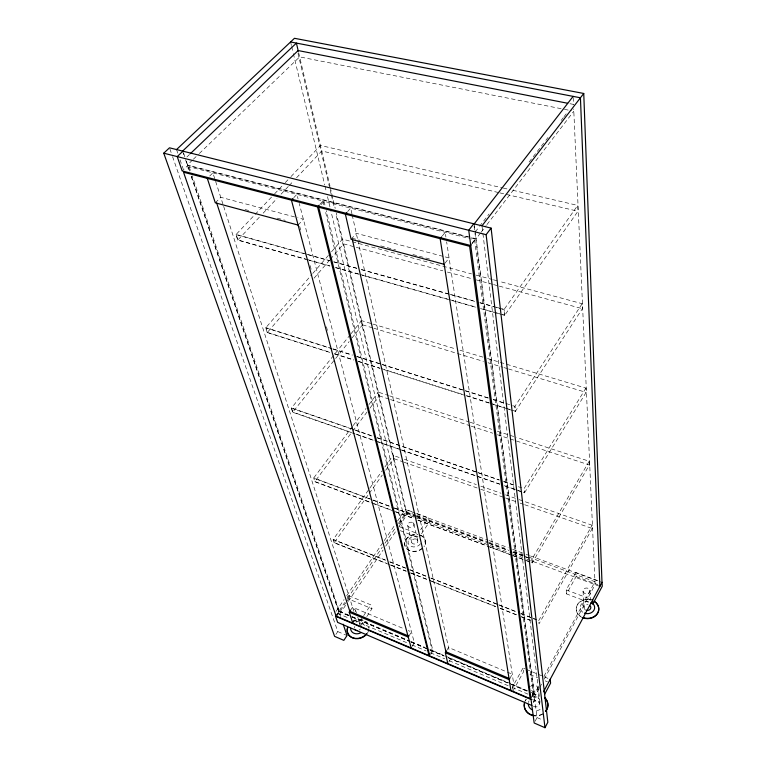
<?xml version="1.0" encoding="UTF-8"?>
<svg xmlns="http://www.w3.org/2000/svg" width="766" height="766" viewBox="0 0 766 766"><rect width="100%" height="100%" fill="white"/><g stroke="black" fill="none" stroke-linecap="round" stroke-linejoin="round"><path stroke-width="0.57" stroke-dasharray="3.83 2.87" d="M420.496 543.697A6.722 5.372 -13.7 0 1 411.419 546.503A6.722 5.372 -13.7 0 1 408.92 539.312L409.13 538.9M535.128 721.199L537.043 717.589L474.968 233.18M533.308 702.748L534.783 700L532.59 699.071M532.523 696.715L534.007 693.958L531.815 693.029M538.278 686.872L534.304 694.226L531.01 692.837M543.946 676.359L594.971 581.72L525.811 556.011M539.178 688.557L534.658 696.955L474.202 223.902M539.743 687.514L542.002 683.31M544.262 679.116L595.105 584.64L573.705 108.935M532.131 694.992L533.126 693.153L474.594 239.844L471.205 238.982M512.818 691.219L523.513 671.83L522.996 668.009L525.17 668.909M588.47 602.248L566.543 593.909L576.118 576.559L575.85 572.528L598.821 581.049M512.521 689.333L512.234 687.447L522.996 668.009M566.543 593.909L566.227 589.906L575.85 572.528M512.387 687.734L513.89 685.015L446.626 241.778M519.042 499.585L592.099 525.237L592.252 528.53L539.025 623.84L538.757 620.546M509.754 678.657L512.253 674.176L448.531 647.471L445.936 651.77M538.67 620.699L592.099 525.237M487.463 546.129L532.303 562.876L589.37 465L589.198 461.247L516.638 437.472M589.198 461.247L531.872 559.333L532.274 562.933M448.886 661.881L450.963 658.396M431.095 652.163L432.148 650.439L325.157 210.315M430.818 654.212L432.914 650.765L326.278 210.602M487.463 358.507L585.913 388.103L586.114 392.403L524.48 492.873L504.22 485.826M585.913 388.103L524.011 488.698L524.48 492.873L524.116 488.536M412.242 646.322L414.368 642.913L299.228 203.411M408.795 636.23L411.495 631.95L408.221 630.571M508.538 409.226L515.365 411.39L582.39 308.688L582.16 303.709L499.193 281.352M582.16 303.709L514.819 406.507L515.365 411.39M360.997 625.353L364.223 620.47M366.809 616.553L371.989 608.731L370.821 604.853L347.17 595.038L348.425 598.916L371.989 608.731M421.52 533.797L429.381 521.905L428.52 517.864L414.291 512.588M363.017 616.611L359.12 622.49L359.733 624.414M363.668 615.634L370.821 604.853M420.62 529.775L428.52 517.864M352.829 623.189L356.104 618.267M350.56 610.215L352.561 607.247L403.854 628.742M335.881 634.44L337.806 631.577L171.852 154.588M336.657 616.247L345.811 602.765M346.462 601.808L348.425 598.916M399.191 524.116L406.478 513.383L405.53 509.333L413.19 512.176M345.6 605.322L339.587 614.208L191.05 175.989M348.281 601.377L383.057 550.074M385.729 546.129L396.434 530.34M399.105 526.395L407.129 514.56L336.322 213.053M335.996 611.44L344.049 599.615M346.73 595.68L383.584 541.562M384.254 540.576L394.308 525.821M397.535 521.072L405.53 509.333M335.518 616.218L344.681 602.526M347.362 598.572L382.272 547.202M384.963 543.247L395.706 527.439M398.387 523.484L406.44 511.631L415.364 514.953M336.734 615.088L339.376 611.191L192.228 175.874M480.474 308.574L504.631 315.381L577.976 211.253L577.708 205.412L511.372 189.939M504.631 315.381L503.99 309.588L577.708 205.412M389.521 564.676L334.158 542.768L368.542 494.376M369.231 493.409L382.263 475.064M385.691 470.238L393.925 458.652L393.159 455.377L399.9 457.752M334.158 542.768L333.143 539.599L369.049 489.206M369.739 488.239L382.138 470.851M384.896 466.982L393.159 455.377M394.366 511.42L314.759 481.69L351.987 432.072M352.705 431.114L367.01 412.051M369.873 408.24L379.17 395.84L378.299 392.154L388.506 395.495M352.446 426.518L313.62 478.099L371.855 499.71M353.164 425.561L366.091 408.383M368.963 404.563L378.299 392.154M471.76 243.55L474.594 239.844M472.182 243.674L475.724 239.04L187.794 165.485L182.155 170.914M480.445 233.103L476.098 238.781L471.483 237.594M481.163 232.165L486.238 225.549M486.956 224.601L573.811 111.194M475.226 231.954L478.865 227.234M479.593 226.286L489.062 214.001M529.095 162.038L545.114 141.25M545.842 140.302L548.025 137.468M561.124 120.463L563.307 117.629M564.035 116.681L566.218 113.847M445.056 263.15L449.087 257.95L444.5 256.734M442.317 235.957L445.199 232.328L445.908 237.048M499.758 484.208L292.66 412.242L349.152 341.559M352.13 337.835L362.529 324.822L361.542 320.638L371.845 323.74M350.349 334.598L291.348 408.134L351.249 428.816M351.096 333.67L361.542 320.638M351.115 239.308L356.276 233.304L443.351 256.428M329.84 352.437L267.248 332.549L310.929 281.831M314.041 278.221L329.6 260.153M330.385 259.253L343.608 243.894L355.146 247.025M267.248 332.549L265.735 327.81L311.992 274.352M312.767 273.452L328.413 255.375M331.534 251.765L342.488 239.116L471.54 273.893M347.649 211.569L350.675 208.132L351.967 213.963M319.843 204.407L322.898 201.027L189.164 166.796L185.946 169.908M320.973 204.694L324.028 201.314L470.065 238.686M298.098 225.07L303.384 219.248L297.639 217.726M293.771 197.685L296.863 194.363L298.07 198.988M307.932 259.904L237.757 240.103L259.885 216.634M263.14 213.178L276.986 198.49M281.065 194.171L288.389 186.397M289.203 185.535L293.282 181.216M296.538 177.76L321.787 150.979L498.79 192.62M237.757 240.103L235.995 234.578L273.807 194.688M274.621 193.827L284.454 183.457M285.268 182.595L290.19 177.415M291.003 176.553L320.485 145.444L502.056 187.775M215.303 202.827L220.752 197.302L296.499 217.42M209.702 176.027L212.891 172.877L223.308 205.278M192.486 160.084L187.335 165.044L470.324 237.297M193.338 159.261L198.48 154.311M199.342 153.487L299.64 56.895L563.259 109.107M186.894 156.982L189.48 154.512M569.99 103.716L573.504 104.396M564.437 109.347L571.465 110.735M503.224 188.043L510.204 189.671M499.959 192.898L577.976 211.253M245.034 209.52L249.63 210.755M277.225 218.147L285.268 220.311M352.063 238.216L360.097 240.371M380.759 245.905L395.687 249.907M412.912 254.532L431.287 259.454M476.146 275.138L492.279 279.485M493.438 279.791L498.044 281.036M356.295 247.341L442.805 270.819M447.421 272.064L471.645 278.642M476.26 279.896L492.414 284.272M493.563 284.588L498.178 285.842M499.336 286.158L582.39 308.688M306.285 254.063L236.129 234.434L237.891 239.969L305.758 259.1M307.434 254.389L329.294 260.507M333.89 261.79L356.889 268.224M361.495 269.517L448.905 293.972M450.054 294.297L475.351 301.373M479.956 302.666L494.903 306.85M496.052 307.166L500.658 308.459M501.807 308.775L504.105 309.426L504.756 315.219L480.598 308.401M235.995 234.578L307.31 254.542M308.459 254.858L329.16 260.66M333.765 261.943L356.765 268.378M361.361 269.67L478.683 302.503M479.832 302.829L503.99 309.588M306.907 259.425L329.916 265.917M335.671 267.535L358.67 274.017M359.819 274.343L475.992 307.109M309.081 260.22L329.782 266.061M335.537 267.688L360.843 274.822M361.992 275.147L475.877 307.271M372.994 324.085L455.416 348.865M459.993 350.244L482.886 357.128M362.529 324.822L372.793 327.925M373.932 328.269L483.442 361.37M488.009 362.749L502.841 367.24M503.98 367.584L507.398 368.618M508.538 368.963L586.114 392.403M331.822 348.501L265.85 327.666L267.363 332.406L329.964 352.293M332.961 348.865L352.293 354.974M356.841 356.41L488.775 398.081M493.323 399.517L511.516 405.271M512.655 405.626L514.934 406.344L515.48 411.227L510.922 409.781M265.735 327.81L331.697 348.654M332.837 349.009L352.178 355.118M356.726 356.563L488.66 398.243M493.208 399.68L506.862 403.998M334.512 353.739L353.863 359.886M358.411 361.332L380.041 368.197M381.181 368.561L461.984 394.231M466.542 395.677L489.302 402.916M490.441 403.27L505.234 407.972M506.374 408.335L509.783 409.417M334.397 353.882L353.748 360.039M358.296 361.485L379.926 368.35M384.475 369.796L465.288 395.476M466.427 395.84L491.466 403.797M492.605 404.161L507.398 408.862M389.645 395.869L469.012 421.875M470.142 422.248L491.686 429.305M497.354 431.162L515.499 437.108M379.17 395.84L389.396 399.21M390.536 399.584L470.065 425.752M471.205 426.126L492.787 433.221M497.335 434.715L589.37 465M353.576 429.496L291.463 407.991L292.775 412.098L354.658 433.623M354.706 429.889L372.774 436.141M377.293 437.712L476.682 472.115M477.812 472.507L499.269 479.937M503.779 481.498L513.948 485.022M355.73 430.425L372.707 436.247M377.188 437.855L499.202 480.043M503.683 481.661L513.881 485.127M518.362 486.745L521.79 487.865M355.788 434.016L377.169 441.446M378.289 441.838L400.8 449.661M401.92 450.054L499.825 484.102M504.325 485.663L524.576 492.71M404.4 459.332L476.328 484.581M480.828 486.161L501.06 493.266M505.55 494.846L517.921 499.183M393.925 458.652L402.945 461.831M404.065 462.233L479.564 488.832M480.694 489.225L504.354 497.565M505.483 497.957L515.623 501.529M520.133 503.118L523.513 504.315M524.643 504.708L592.252 528.53M415.45 513.258L405.396 509.534L335.824 213.992M416.57 513.67L488.057 540.202M489.168 540.614L508.164 547.661M512.626 549.318L524.911 553.885M526.031 554.297L529.383 555.542M530.503 555.953L600.87 582.064M416.484 515.365L487.885 541.907M488.995 542.318L507.963 549.375M513.536 551.443L524.691 555.589M371.922 499.614L313.715 477.965L314.759 481.69M373.032 500.035L393.178 507.532M394.298 507.944L415.565 515.863M416.685 516.274L484.955 541.677M489.436 543.343L508.461 550.428M512.942 552.095L529.727 558.337M372.937 500.179L393.121 507.628M394.203 508.088L415.498 515.958M416.589 516.418L488.258 543.037M489.34 543.496L508.404 550.534M512.847 552.248L529.67 558.443M406.478 513.383L416.292 517.031M417.384 517.443L429.381 521.905M576.118 576.559L597.901 584.678M413.841 517.06L403.021 513.029L330.548 209.453M414.961 517.481L509.275 552.64M513.431 554.191L522.699 557.648M526.855 559.199L599.874 586.421M314.864 481.555L373.166 503.329M374.287 503.741L391.1 510.022M395.591 511.698L413.525 518.4M418.006 520.076L488.641 546.445M489.761 546.867L512.186 555.235M513.306 555.656L525.639 560.262M526.759 560.683L530.129 561.938M395.486 511.841L413.458 518.496M417.91 520.219L486.343 545.708M399.278 526.654L417.987 533.739M566.227 589.906L592.654 599.922M400.264 530.666L418.906 537.761M385.451 560.061L333.239 539.465L334.244 542.634L386.294 563.23M389.894 561.823L405.444 567.951M409.887 569.703L426.557 576.281M430.999 578.033L497.651 604.326M498.762 604.767L516.533 611.775M520.985 613.528L536.535 619.665M333.143 539.599L385.355 560.205M389.798 561.957L408.69 569.406M409.8 569.847L429.793 577.736M430.904 578.177L519.788 613.24M520.899 613.681L536.449 619.818M390.727 564.982L406.229 571.11M410.653 572.863L428.376 579.872M429.477 580.312L495.918 606.605M500.351 608.357L516.964 614.926M521.387 616.678L530.244 620.182M390.631 565.117L406.133 571.254M410.566 573.006L430.502 580.896M431.603 581.337L495.832 606.749M500.265 608.501L516.878 615.079M521.301 616.831L530.168 620.336M526.261 669.369L537.138 673.879M538.23 674.339L549.117 678.848M530.015 674.54L537.608 677.699M545.191 680.859L547.355 681.759M339.376 611.191L350.876 616.055M351.92 616.506L409.973 641.056M411.074 641.525L424.833 647.347M430.061 649.558L432.148 650.439M432.914 650.765L444.596 655.706M445.659 656.156L510.635 683.645M511.726 684.105L529.919 691.794M530.982 692.253L533.126 693.153M338.821 611.364L350.885 616.467M351.987 616.927L410.097 641.525M411.198 641.985L428.74 649.415M429.841 649.874L444.089 655.907M448.483 657.764L527.429 691.181M338.639 611.412L350.732 616.534M351.833 616.994L410.088 641.659M411.189 642.119L428.778 649.568M429.879 650.028L444.165 656.079M448.57 657.937L510.127 683.99M511.219 684.459L529.909 692.368M337.461 613.307L349.449 618.392M353.72 620.201L407.531 643.028M411.916 644.886L426.164 650.937M430.549 652.795L444.787 658.837M449.173 660.694L508.356 685.8M512.234 687.447L528.08 694.168M531.958 695.815L539.628 699.071M532.447 699.578L540.087 702.824M337.806 631.577L347.017 635.56M537.043 717.589L542.433 719.925M169.889 148.939L171.46 153.459M176.534 149.561L178.085 154.09M180.029 159.749L183.131 168.807M189.164 166.796L190.696 171.335M183.696 153.372L184.865 156.829M186.301 161.08L189.844 171.536M191.376 176.065L340.564 616.506M182.605 151.084L184.529 156.743M185.525 159.701L189.518 171.46M223.672 206.408L353.911 611.431M291.386 408.087L292.66 412.242M355.702 610.751L356.382 612.886M357.741 617.157L360.47 625.707M299.678 226.315L300.914 230.93M310.134 265.563L311.369 270.187M326.431 326.756L327.666 331.372M324.028 201.314L325.157 205.958M322.898 201.027L324.028 205.671M290.573 41.967L291.406 45.462M291.683 46.621L293.072 52.433M293.349 53.601L324.727 185.027M325.004 186.195L326.393 192.007M327.503 196.661L330.27 208.295M407.713 525.639L411.677 542.347M298.644 52.663L330.031 186.282M330.299 187.44L335.221 208.4M298.022 53.428L331.161 194.21M331.439 195.378L334.455 208.18M413.879 523.887L417.729 540.614M352.197 214.997L357.684 239.624M357.837 240.304L449.403 651.397M474.068 226.142L474.834 232.108M537.521 687.878L539.446 703.571M482.12 227.033L539.973 701.886M531.968 559.17L532.37 562.78M583.05 591.113L584.027 607.744M589.944 590.672L590.433 600.19M573.198 97.579L573.514 104.741M585.205 609.707A3.39 2.863 0.6 0 1 584.353 606.299A3.39 2.863 0.6 0 1 588.039 604.738M582.84 617.789A11.289 9.527 0.6 0 1 577.028 605.571A11.289 9.527 0.6 0 1 591.199 600.151M580.312 616.161A11.299 9.527 0.6 0 1 577.65 604.144A11.299 9.527 0.6 0 1 591.189 599.855M582.821 612.264A7.239 6.099 0.6 0 1 580.82 605.035A7.239 6.099 0.6 0 1 588.575 601.549M420.132 534.974A10.494 8.397 -13.7 0 1 424.038 546.196M422.401 548.111A10.494 8.397 -13.7 0 1 409.101 550.266A10.494 8.397 -13.7 0 1 405.559 540.04A10.494 8.397 -13.7 0 1 417.633 534.352M420.199 535.271A10.494 8.397 -13.7 0 1 424.105 546.493M422.468 548.408A10.494 8.397 -13.7 0 1 409.178 550.562A10.494 8.397 -13.7 0 1 405.635 540.346A10.494 8.397 -13.7 0 1 417.7 534.649M408.92 539.312A6.722 5.372 -13.7 0 1 417.997 536.506M360.355 628.953A3.342 2.777 -20.8 0 1 359.101 630.073M354.352 627.9A3.342 2.777 -20.8 0 1 354.878 626.454M355.769 611.488A3.399 2.796 -20.4 0 0 354.256 609.114L353.48 608.874A3.399 2.796 -20.4 0 0 351.757 608.98M352.954 621.485A11.107 9.24 -20.9 0 1 368.982 628.292M368.551 630.782A11.107 9.24 -20.9 0 1 367.393 633.156M352.858 621.197A11.107 9.24 -20.9 0 1 368.896 628.005M356.008 622.021A7.114 5.917 -20.8 0 1 364.396 625.583M533.49 706.166A3.562 3.208 -3.2 0 0 534.256 706.635L535.128 706.913A3.562 3.208 -3.2 0 0 537.512 700.89L536.64 700.622A3.562 3.208 -3.2 0 0 533.251 701.627M531.441 690.511A3.639 3.236 -3.7 0 0 532.217 690.989L533.117 691.267A3.639 3.236 -3.7 0 0 535.558 685.187L534.668 684.909A3.639 3.236 -3.7 0 0 530.666 686.633M540.164 709.402A7.603 6.846 -3.2 0 1 534.448 710.522M528.435 702.546A7.603 6.846 -3.2 0 1 529.067 700.852M533.404 697.347A7.603 6.846 -3.2 0 1 539.197 697.587M542.759 714.046A11.854 10.686 -3.1 0 1 533.825 715.789M525.447 700.67A11.854 10.686 -3.1 0 1 526.51 699.071M532.217 695.212A11.854 10.686 -3.1 0 1 538.297 694.752M542.73 713.768A11.863 10.686 -3.1 0 1 533.787 715.511M524.423 703.035A11.863 10.686 -3.1 0 1 526.472 698.793M532.178 694.934A11.863 10.686 -3.1 0 1 538.259 694.475M412.443 522.431L411.687 522.23A3.208 2.537 -13.6 0 0 407.895 523.992A3.208 2.537 -13.6 0 0 409.149 527.094L409.906 527.305A3.208 2.537 -13.6 0 0 413.707 525.543A3.208 2.537 -13.6 0 0 412.443 522.431M416.311 539.168L415.574 538.967A3.15 2.518 -13.7 0 0 411.849 540.71A3.15 2.518 -13.7 0 0 413.085 543.803L413.832 544.004A3.15 2.518 -13.7 0 0 417.566 542.271A3.15 2.518 -13.7 0 0 416.311 539.168M587.991 588.298L587.139 588.068A3.457 2.882 0.1 0 0 583.213 590.002A3.457 2.882 0.1 0 0 585.004 593.497L585.856 593.727A3.457 2.882 0.1 0 0 589.791 591.802A3.457 2.882 0.1 0 0 587.991 588.298"/><path stroke-width="1.15" d="M473.771 223.796L468.735 230.279L534.17 722.999L544.98 727.7L547.834 722.252L491.102 228.124L169.487 147.809L163.752 153.19L334.598 636.345L343.829 640.357L347.017 635.56L343.187 624.242M543.525 691.784L602.105 582.265L602.248 586.296L592.855 603.924L590.663 603.081M544.521 694.523L550.601 683.109L550.199 679.308M471.052 244.469L469.635 246.317L318.675 207.232L429.764 655.935L530.149 698.659L531.144 696.821M447.842 663.624L445.362 652.737L446.415 650.976M428.998 655.61L317.545 206.935L183.534 172.235L336.073 616.055L428.998 655.61L430.042 653.886M352.829 623.189L349.229 612.197L350.56 610.215M544.98 727.7L486.123 234.674L491.102 228.124M481.977 225.846L583.749 93.471L294.46 38.3L176.534 149.561M474.202 223.902L573.14 96.382M441.589 236.866L440.153 238.686L510.884 690.463M346.893 212.431L345.38 214.145L351.115 239.308L444.165 264.308M317.545 206.935L319.077 205.25M292.995 198.518L291.444 200.185L411.179 648.026M190.341 153.688L298.156 50.556L567.644 103.257M182.95 151.17L177.224 156.599L182.155 170.914L470.764 245.522M182.605 151.084L296.404 43.087L298.309 51.236M290.573 41.967L580.437 97.789L599.874 586.421M163.752 153.19L486.123 234.674M298.098 225.07L215.303 202.827L207.308 178.392M586.019 610.138L586.785 610.349A3.39 2.863 0.6 0 0 590.26 609.114A3.39 2.863 0.6 0 0 590.213 605.935M408.853 636.153L349.842 611.297L216.663 202.952M509.754 678.657L445.936 651.77L352.322 239.375M349.229 612.197L408.259 637.092M445.362 652.737L509.189 679.653M531.039 699.463L335.518 616.218L337.643 622.385L531.843 705.486M469.635 246.317L530.149 698.659M592.654 599.922L592.855 603.924M583.749 93.471L601.99 582.486M594.598 601.454A11.299 9.527 0.6 0 1 597.107 613.882A11.299 9.527 0.6 0 1 582.821 617.492M596.637 603.56A11.289 9.527 0.6 0 1 596.264 615.184A11.289 9.527 0.6 0 1 582.84 617.789M594.617 601.75A11.289 9.527 0.6 0 1 596.025 602.909M593.277 604.001A7.239 6.099 0.6 0 1 593.028 611.44A7.239 6.099 0.6 0 1 584.429 613.106M357.444 630.552A3.342 2.777 -20.8 0 1 356.602 630.504L355.826 630.274A3.342 2.777 -20.8 0 1 354.696 629.298M366.866 633.903A11.107 9.24 -20.9 0 1 353.212 638.183A11.107 9.24 -20.9 0 1 347.687 627.603M366.78 633.616A11.107 9.24 -20.9 0 1 353.116 637.906A11.107 9.24 -20.9 0 1 347.592 627.316M360.939 632.678A7.114 5.917 -20.8 0 1 353.949 633.252A7.114 5.917 -20.8 0 1 350.646 628.273M544.511 697.424A11.863 10.686 -3.1 0 1 545.689 711.126M533.787 715.511A11.863 10.686 -3.1 0 1 524.423 703.035M544.549 697.702A11.854 10.686 -3.1 0 1 545.727 711.403M533.825 715.789A11.854 10.686 -3.1 0 1 524.461 703.312M532.562 709.977A7.603 6.846 -3.2 0 1 528.31 704.327"/></g></svg>
